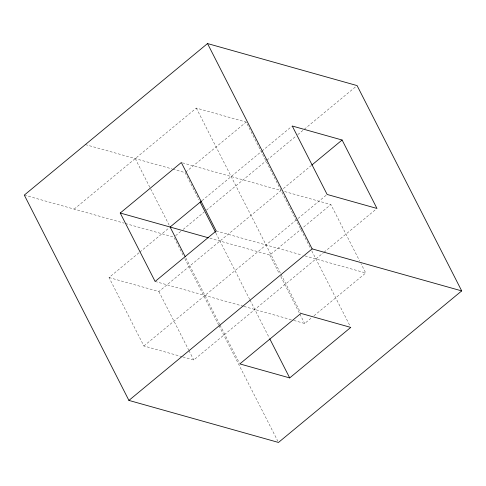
<?xml version="1.0" encoding="UTF-8"?>
<svg xmlns="http://www.w3.org/2000/svg" width="486" height="486" viewBox="0 0 486 486"><rect width="100%" height="100%" fill="white"/><g stroke="black" fill="none" stroke-linecap="round" stroke-linejoin="round"><path stroke-width="0.36" stroke-dasharray="2.43 1.82" d="M74.158 209.108L196.301 108.08L246.159 122.089L310.433 248.231M185.664 172.123L246.159 122.089M182.189 356.742L143.899 345.983L109.028 277.542L139.269 252.526M139.853 252.046L168.94 227.995M202.091 200.572L261.419 151.504M262.003 151.025L291.667 126.488M175.61 235.68L180.841 231.348M183.167 229.428L204.108 212.109M206.435 210.183L266.346 160.635M266.929 160.155L296.01 136.098M297.76 134.658L356.505 86.071M109.028 277.542L158.879 291.551L281.03 190.53L181.321 162.512M283.356 188.604L311.277 165.513M143.899 345.983L297.456 218.979M298.04 218.5L327.121 194.449M209.837 238.201L269.809 255.053L330.881 204.539L359.604 260.903M182.912 356.949L193.75 359.992L323.463 252.714M324.041 252.234L376.395 208.937M293.842 320.444L304.679 323.488L311.66 317.716M313.986 315.791L365.758 272.98L360.97 263.582M284.644 191.545L330.881 204.539M85.372 144.585L172.08 168.946M172.797 169.152L185.081 172.603L199.102 200.111M216.191 230.947L302.171 255.107M305.062 255.922L365.758 272.98M24.3 195.099L124.009 223.117M125.455 223.517L173.867 237.125L183.435 255.909M155.119 281.461L243.267 306.229M243.99 306.435L293.119 320.244M311.799 250.916L350.09 326.063M196.301 108.08L280.744 273.812M281.09 274.481L300.573 312.729M269.809 255.053L279.383 273.837M280.75 276.522L299.552 313.427M299.892 314.096L304.679 323.488M215.851 232.988L249.695 299.412M250.041 300.087L269.523 338.329M135.23 158.594L169.414 225.692M185.828 257.896L219.672 324.32M220.012 324.994L239.501 363.236M184.802 258.595L218.651 325.019M218.992 325.693L277.792 441.1M158.879 291.551L188.623 349.926M188.963 350.6L193.75 359.992"/><path stroke-width="0.73" d="M207.522 43.558L24.3 195.099L128.911 400.409L278.478 442.442L461.7 290.901L357.089 85.591L207.522 43.558L312.133 248.875L461.7 290.901M120.242 213.02L181.321 162.512L216.191 230.947L155.119 281.461L120.242 213.02L208.397 237.794M201.508 201.052L170.1 227.035L185.142 256.553M311.854 165.033L342.101 140.017L376.972 208.458L327.121 194.449L292.25 126.008L342.101 140.017M128.911 400.409L312.133 248.875M289.699 377.92L350.771 327.406L300.919 313.397L239.841 363.911L289.699 377.92L269.87 339.003M200.129 202.127L215.511 232.32"/></g></svg>
